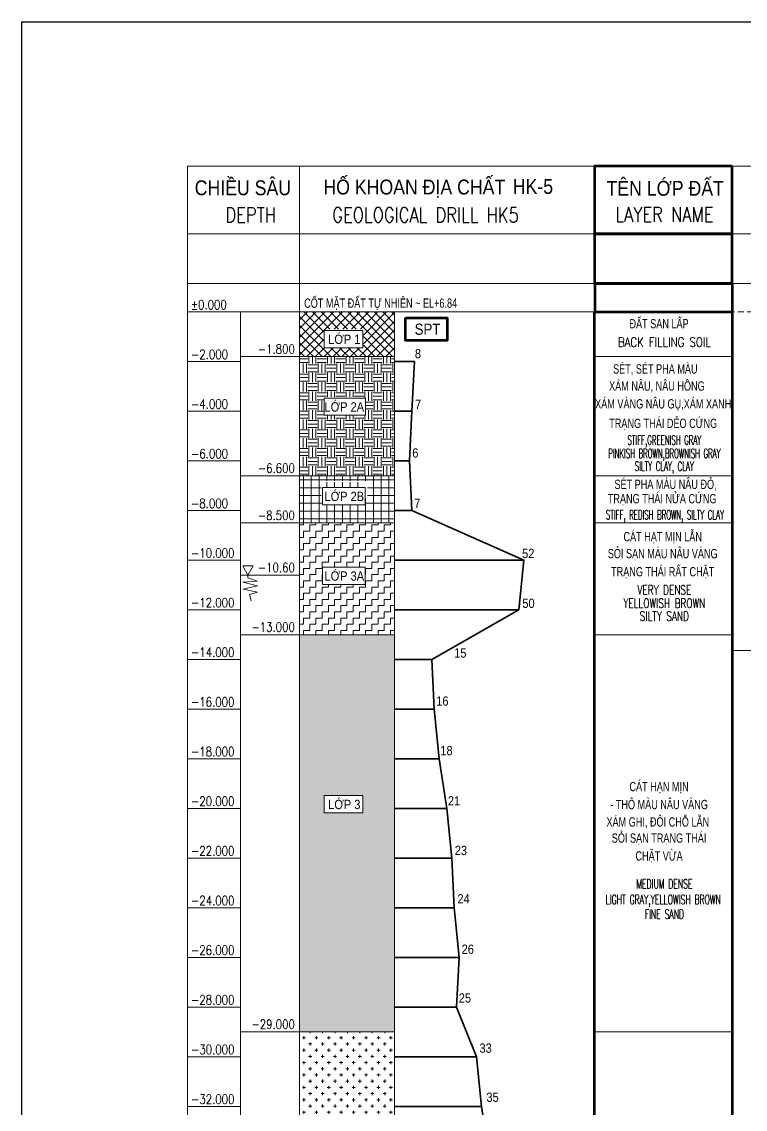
# Model space of a CAD drawing. Header units: millimetres. Extents: x -2123450 to -961021, y -260876 to 649159.
# Drawn here: x -1528126 to -1498994, y 363203 to 407010 of the extents above; entities that cross this region are included whole.
import ezdxf
from ezdxf.enums import TextEntityAlignment as Align

# ---------------------------------------------------------------- set-up
doc = ezdxf.new("R2010")
doc.units = ezdxf.units.MM
doc.header["$LTSCALE"] = 1000
doc.header["$MEASUREMENT"] = 0
for name, pattern in [('CENTER2', [1.125, 0.75, -0.125, 0.125, -0.125]), ('DASHED', [19.05, 12.7, -6.35]), ('HIDDEN', [0.375, 0.25, -0.125])]:
    doc.linetypes.add(name, pattern=pattern)
doc.layers.get('0').update_dxf_attribs({"linetype": 'CONTINUOUS'})
doc.layers.get('DEFPOINTS').update_dxf_attribs({"linetype": 'CONTINUOUS'})
for name, color, linetype, lineweight in [('NDC_S_AXIS', 5, 'CENTER2', 15), ('NDC_S_CONTINUOUS', 3, 'CONTINUOUS', 20), ('NDC_S_DIM', 1, 'CONTINUOUS', 9), ('NDC_S_ENG TEXT', 2, 'CONTINUOUS', 9), ('NDC_S_FOUNDATION NAME', 7, 'CONTINUOUS', 20), ('NDC_S_HATCH MATERIAL', 8, 'CONTINUOUS', 13), ('NDC_S_LEVEL TEXT', 7, 'CONTINUOUS', 20), ('NDC_S_PILE ON FOUNDATION PLAN', 9, 'DASHED', 9), ('NDC_S_REBAR', 4, 'CONTINUOUS', 35), ('NDC_S_VN TITLE', 6, 'CONTINUOUS', 9)]:
    doc.layers.add(name, color=color, linetype=linetype, lineweight=lineweight)
doc.layers.add('TEXT', color=7, linetype='CONTINUOUS')
doc.styles.add('NDC_ARIAL', font='arial.ttf', dxfattribs={"width": 0.8})
doc.styles.add('NDC_ROMANS', font='romans.shx', dxfattribs={"width": 0.8, "bigfont": 'vns.shx'})
doc.styles.get("Standard").update_dxf_attribs({"font": 'romans.shx', "bigfont": 'vns.shx'})

# ---------------------------------------------------------------- blocks, each defined once
blk = doc.blocks.new('HK5-B3')
at = {"layer": 'NDC_S_HATCH MATERIAL'}
h = blk.add_hatch(dxfattribs=at)
h.set_pattern_fill('ANSI37', color=256, scale=2000)
h.set_pattern_definition([(45, (599674.7, -615917.2), (-176.776695, 176.776695), []), (135, (599674.7, -615917.2), (-176.776695, -176.776695), [])])
h.paths.add_polyline_path([(7052, -746), (7052, -1412), (7077, -1412), (7077, -697), (5542, -697), (5542, -746)])
h.paths.add_polyline_path([(5495, -1439), (5495, -746), (7052, -746), (7052, -1439)])
h.paths.add_polyline_path([(8333, 0), (4509, 0), (4509, -1800), (8333, -1800)])
h = blk.add_hatch(dxfattribs=at)
h.set_pattern_fill('EARTH', color=256, scale=1500, angle=90, pattern_type=2)
h.set_pattern_definition([(90, (573220.13, -518011.1), (-375, 375), [375, -375]), (90, (573079.5, -518011.1), (-375, 375), [375, -375]), (90, (572938.9, -518011.1), (-375, 375), [375, -375]), (180, (572892, -517964.23), (-375, -375), [375, -375]), (180, (572892, -517823.6), (-375, -375), [375, -375]), (180, (572892, -517682.98), (-375, -375), [375, -375])])
h.paths.add_polyline_path([(5495, -3470), (7169, -3470), (7169, -4163), (5495, -4163)])
h.paths.add_polyline_path([(8333, -1800), (4509, -1800), (4509, -6600), (8333, -6600)])
h.paths.add_polyline_path([(5542, -3470), (7077, -3470), (7077, -3421), (5542, -3421)])
h = blk.add_hatch(dxfattribs=at)
h.set_pattern_fill('NET', color=256, scale=2500, pattern_type=2)
h.set_pattern_definition([(0, (573220.13, -518011.1), (0, 312.5), []), (90, (573220.13, -518011.1), (-312.5, 2e-14), [])])
h.paths.add_polyline_path([(7149, -7076), (7149, -7521), (7238, -7521), (7238, -6807), (5381, -6807), (5381, -7521), (5429, -7521), (5429, -7076)])
h.paths.add_polyline_path([(5429, -7076), (7149, -7076), (7149, -6856), (5429, -6856)])
h.paths.add_polyline_path([(5429, -7768), (5429, -7076), (7149, -7076), (7149, -7768)])
h.paths.add_polyline_path([(8333, -6600), (4509, -6600), (4509, -8500), (8333, -8500)])
h = blk.add_hatch(dxfattribs=at)
h.set_pattern_fill('ZIGZAG', color=256, scale=2000, pattern_type=2)
h.set_pattern_definition([(0, (573220.13, -518011.1), (250, 250), [250, -250]), (90, (573470.13, -518011.1), (-250, 250), [250, -250])])
h.paths.add_polyline_path([(8333, -8500), (4509, -8500), (4509, -13000), (8333, -13000)])
h.paths.add_polyline_path([(7149, -10282), (7149, -10975), (5429, -10975), (5429, -10282)], flags=16)
h.paths.add_polyline_path([(5393, -10947), (7226, -10947), (7226, -10233), (5393, -10233)], flags=24)
h = blk.add_hatch(dxfattribs=at)
h.set_pattern_fill('AR-SAND', color=256, scale=100)
h.set_pattern_definition([(37.5, (599674.71, -615917.2), (-6.299336, 192.682377), [0, -152, 0, -170, 0, -162.5]), (7.5, (599674.7, -615917.2), (176.97767, 282.21461), [0, -82, 0, -137, 0, -52.5]), (327.5, (599551.7, -615917.2), (311.414186, 0.565905), [0, -50, 0, -180, 0, -235]), (317.5, (599551.7, -615917.2), (300.61266, 87.76756), [0, -25, 0, -118, 0, -135])])
h.paths.add_polyline_path([(8333, -13000), (4509, -13000), (4509, -29000), (8333, -29000)])
h.paths.add_polyline_path([(7052, -19485), (7052, -20177), (5495, -20177), (5495, -19485)], flags=16)
h = blk.add_hatch(dxfattribs=at)
h.set_pattern_fill('CROSS', color=256, scale=1000)
h.set_pattern_definition([(0, (599674.7, -615917.2), (250, 250), [125, -375]), (90, (599737.2, -615979.7), (-250, 250), [125, -375])])
h.paths.add_polyline_path([(7052, -37893), (7052, -38586), (5495, -38586), (5495, -37893)], flags=16)
h.paths.add_polyline_path([(5542, -38558), (7077, -38558), (7077, -37844), (5542, -37844)], flags=16)
h.paths.add_polyline_path([(5495, -35262), (5495, -34569), (7052, -34569), (7052, -35262)])
h.paths.add_polyline_path([(8333, -29000), (4509, -29000), (4509, -42800), (8333, -42800)])
at = {"layer": 'NDC_S_CONTINUOUS'}
for p, q in [((4509, -67200), (4509, 5871)), ((16380, 1149), (16380, 5871)), ((0, -67200), (0, 0)), ((0, -67200), (0, 0)), ((2130, 0), (0, 0)), ((2130, -67200), (2130, 0)), ((8333, -67200), (8333, 0)), ((16381, -67199), (16380, 0)), ((2130, -2000), (0, -2000)), ((4509, -1800), (2130, -1800)), ((8333, -1800), (4509, -1800)), ((2130, -4000), (0, -4000)), ((2130, -6000), (0, -6000)), ((4509, -6600), (2130, -6600)), ((8333, -6600), (4509, -6600)), ((8333, -6600), (4509, -6600)), ((2130, -8000), (0, -8000)), ((4509, -8500), (2130, -8500)), ((8333, -8500), (4509, -8500)), ((8333, -8500), (4509, -8500)), ((2130, -10000), (0, -10000)), ((2130, -12000), (0, -12000)), ((4509, -13000), (2130, -13000)), ((8333, -13000), (4509, -13000)), ((8333, -13000), (4509, -13000)), ((2130, -14000), (0, -14000)), ((2130, -16000), (0, -16000)), ((2130, -18000), (0, -18000)), ((2130, -20000), (0, -20000)), ((2130, -22000), (0, -22000)), ((2130, -24000), (0, -24000)), ((2130, -26000), (0, -26000)), ((2130, -28000), (0, -28000)), ((4509, -29000), (2130, -29000)), ((8333, -29000), (4509, -29000)), ((2130, -30000), (0, -30000)), ((2130, -32000), (0, -32000))]:
    blk.add_line(p, q, dxfattribs=at)
for points in [[(0, 5871), (16380, 5871), (16380, 3150), (0, 3150)], [(4509, 1149), (0, 1149), (0, 3150), (4509, 3150)], [(16380, 1149), (4509, 1149), (4509, 3150), (16380, 3150)], [(0, 1149), (16380, 1149), (16380, 0), (0, 0)]]:
    blk.add_lwpolyline(points, close=True, dxfattribs=at)
at = {"layer": 'NDC_S_CONTINUOUS', "lineweight": 100}
blk.add_lwpolyline([(8779, -233), (10450, -233), (10450, -1145), (8779, -1145)], close=True, dxfattribs=at)
at = {"layer": 'NDC_S_DIM'}
for points in [[(5495, -746), (7052, -746), (7052, -1439), (5495, -1439)], [(5495, -3470), (7169, -3470), (7169, -4163), (5495, -4163)], [(5429, -7076), (7149, -7076), (7149, -7768), (5429, -7768)], [(5429, -10282), (7149, -10282), (7149, -10975), (5429, -10975)], [(5495, -19485), (7052, -19485), (7052, -20177), (5495, -20177)]]:
    blk.add_lwpolyline(points, close=True, dxfattribs=at)
at = {"layer": 'NDC_S_PILE ON FOUNDATION PLAN', "linetype": 'Continuous'}
for points in [[(2224, -10228), (2633, -10228), (2429, -10600), (2224, -10228)], [(2130, -10600), (4509, -10600)], [(2429, -10600), (2429, -10706), (2806, -10850), (2217, -10884), (2809, -11033), (2234, -11164), (2819, -11293), (2494, -11376), (2559, -11633)]]:
    blk.add_lwpolyline(points, dxfattribs=at)
at = {"layer": 'NDC_S_REBAR', "color": 3}
for p, q in [((8333, -2000), (8933, -2000)), ((8333, -2000), (9133, -2000)), ((9133, -2000), (9033, -4000)), ((8333, -4000), (9033, -4000)), ((9033, -4000), (8933, -6000)), ((8333, -6000), (8933, -6000)), ((8933, -6000), (9033, -8000)), ((8333, -8000), (9033, -8000)), ((9033, -8000), (13533, -10000)), ((8333, -10000), (13533, -10000)), ((13533, -10000), (13333, -12000)), ((8333, -12000), (13333, -12000)), ((13333, -12000), (9833, -14000)), ((8333, -14000), (9833, -14000)), ((9833, -14000), (9933, -16000)), ((8333, -16000), (9933, -16000)), ((9933, -16000), (10133, -18000)), ((8333, -18000), (10133, -18000)), ((10133, -18000), (10433, -20000)), ((8333, -20000), (10433, -20000)), ((10433, -20000), (10633, -22000)), ((8333, -22000), (10633, -22000)), ((10633, -22000), (10733, -24000)), ((8333, -24000), (10733, -24000)), ((10733, -24000), (10933, -26000)), ((8333, -26000), (10933, -26000)), ((10933, -26000), (10833, -28000)), ((8333, -28000), (10833, -28000)), ((10833, -28000), (11633, -30000)), ((8333, -30000), (11633, -30000)), ((11633, -30000), (11833, -32000)), ((8333, -32000), (11833, -32000)), ((11833, -32000), (12133, -34000))]:
    blk.add_line(p, q, dxfattribs=at)
at = {"layer": 'NDC_S_ENG TEXT', "style": 'NDC_ROMANS', "width": 0.8}
for s, p in [('%%P0.000', (137, 102)), ('-2.000', (137, -1898)), ('-4.000', (137, -3898)), ('-6.000', (137, -5898)), ('-8.000', (137, -7898)), ('-10.000', (137, -9898)), ('-12.000', (137, -11898)), ('-14.000', (137, -13898)), ('-16.000', (137, -15898)), ('-18.000', (137, -17898)), ('-20.000', (137, -19898)), ('-22.000', (137, -21898)), ('-24.000', (137, -23898)), ('-26.000', (137, -25898)), ('-28.000', (137, -27898)), ('-30.000', (137, -29898)), ('-32.000', (137, -31898))]:
    blk.add_text(s, height=375, dxfattribs=at).set_placement(p)
for s, p in [('-1.800', (4318, -1493)), ('-6.600', (4318, -6293)), ('-8.500', (4318, -8193)), ('-10.60', (4318, -10293)), ('-13.000', (4318, -12693)), ('-29.000', (4318, -28693))]:
    blk.add_text(s, height=375, dxfattribs=at).set_placement(p, align=Align.MIDDLE_RIGHT)
at = {"layer": 'NDC_S_FOUNDATION NAME', "style": 'NDC_ARIAL', "width": 0.7}
blk.add_text('CỐT MẶT ĐẤT TỰ NHIÊN ~ EL+6.84', height=375, dxfattribs=at).set_placement((4692, 167))
at = {"layer": 'NDC_S_FOUNDATION NAME', "style": 'NDC_ARIAL', "width": 0.85}
blk.add_text('SPT', height=450, dxfattribs=at).set_placement((9661, -695), align=Align.MIDDLE)
at = {"layer": 'NDC_S_LEVEL TEXT', "style": 'NDC_ARIAL', "width": 0.85}
for s, p in [('8', (9275, -1678)), ('7', (9281, -3722)), ('6', (9169, -5679)), ('7', (9249, -7704)), ('52', (13715, -9729)), ('50', (13725, -11735)), ('15', (10979, -13741)), ('16', (10260, -15672)), ('18', (10424, -17668)), ('21', (10727, -19691)), ('23', (11004, -21692)), ('24', (11111, -23637)), ('26', (11282, -25671)), ('25', (11166, -27635)), ('33', (12000, -29653)), ('35', (12280, -31633))]:
    blk.add_text(s, height=375, dxfattribs=at).set_placement(p, align=Align.MIDDLE)
at = {"layer": 'NDC_S_VN TITLE', "style": 'NDC_ARIAL', "width": 0.85}
for s, height, p in [('CHIỀU SÂU', 600, (2225, 5087)), ('HỐ KHOAN ĐỊA CHẤT', 600, (9129, 5056)), ('HK-5', 600, (13905, 5051)), ('LỚP 1', 375, (6309, -1055)), ('LỚP 2A', 375, (6309, -3778)), ('LỚP 2B', 375, (6309, -7384)), ('LỚP 3A', 375, (6309, -10590)), ('LỚP 3', 375, (6309, -19793))]:
    blk.add_text(s, height=height, dxfattribs=at).set_placement(p, align=Align.MIDDLE)
at = {"layer": 'TEXT', "color": 3, "linetype": 'Continuous', "ltscale": 0.8, "width": 0.8}
for s, p in [('DEPTH', (2541, 3909)), ('GEOLOGICAL DRILL HK5', (9579, 3909))]:
    blk.add_text(s, height=600, dxfattribs=at).set_placement(p, align=Align.MIDDLE_CENTER)
blk = doc.blocks.new('TRỤ DC HK5-B3')
at = {"layer": 'NDC_S_CONTINUOUS'}
for p, q in [((16380, -4722), (16380, 0)), ((16380, -4722), (16380, 0)), ((16381, -73070), (16380, -5871)), ((16381, -73071), (16380, -5871)), ((21923, -7671), (16381, -7671)), ((21923, -12471), (16381, -12471)), ((21923, -12471), (16381, -12471)), ((21923, -14371), (16381, -14371)), ((21923, -14371), (16381, -14371)), ((21923, -18871), (16381, -18871)), ((21923, -18871), (16381, -18871)), ((21923, -34871), (16380, -34871))]:
    blk.add_line(p, q, dxfattribs=at)
at = {"layer": 'NDC_S_CONTINUOUS', "lineweight": 100}
for points in [[(21923, 0), (16380, 0), (16380, -2721), (21923, -2721)], [(21923, -2721), (16380, -2721), (16380, -4721), (21923, -4721)], [(21936, -4721), (16392, -4721), (16392, -5871), (21936, -5871)], [(16380, -5871), (21923, -5871), (21923, -73071), (16380, -73071)]]:
    blk.add_lwpolyline(points, close=True, dxfattribs=at)
at = {"color": 3}
blk.add_blockref('HK5-B3', (0, -5871), dxfattribs=at)
at = {"layer": 'NDC_S_FOUNDATION NAME', "color": 2, "style": 'NDC_ARIAL', "width": 0.7}
for s, p in [('ĐẤT SAN LẤP', (18984, -6291)), ('SÉT, SÉT PHA MÀU', (18833, -8152)), ('XÁM NÂU, NÂU HỒNG', (18896, -8834)), ('XÁM VÀNG NÂU GỤ,XÁM XANH', (19150, -9563)), ('TRẠNG THÁI DẺO CỨNG', (19150, -10343)), ('SÉT PHA MÀU NÂU ĐỎ,', (19244, -12792)), ('TRẠNG THÁI NỬA CỨNG', (19108, -13377)), ('CÁT HẠT MỊN LẪN', (19130, -14908)), ('SỎI SẠN MÀU NÂU VÀNG', (19130, -15590)), ('TRẠNG THÁI RẤT CHẶT', (19130, -16319)), ('CÁT HẠN MỊN', (18984, -24982)), ('- THÔ MÀU NÂU VÀNG', (18984, -25664)), ('XÁM GHI, ĐÔI CHỖ LẪN ', (18984, -26393)), ('SỎI SẠN TRẠNG THÁI', (18984, -27049)), ('CHẶT VỪA', (18984, -27775))]:
    blk.add_text(s, height=375, dxfattribs=at).set_placement(p, align=Align.MIDDLE)
at = {"layer": 'NDC_S_VN TITLE', "style": 'NDC_ARIAL', "width": 0.85}
blk.add_text('TÊN LỚP ĐẤT', height=600, dxfattribs=at).set_placement((19230, -804), align=Align.MIDDLE)
at = {"layer": 'TEXT', "color": 3, "linetype": 'Continuous', "ltscale": 0.8}
for s, height, width, p in [('LAYER NAME', 600, 0.8, (19198, -1946)), ('BACK FILLING SOIL', 375, 0.8, (19198, -7089)), ('STIFF,GREENISH GRAY', 375, 0.55, (19198, -11033)), ('PINKISH BROWN,BROWNISH GRAY', 375, 0.55, (19198, -11568)), ('SILTY CLAY, CLAY', 375, 0.55, (19198, -12087)), (' STIFF, REDISH BROWN, SILTY CLAY', 375, 0.55, (19150, -14040)), ('VERY DENSE', 375, 0.7, (19198, -17071)), ('YELLOWISH BROWN', 375, 0.7, (19198, -17606)), ('SILTY SAND', 375, 0.7, (19198, -18125)), ('MEDIUM DENSE', 375, 0.6, (19198, -28910)), ('LIGHT GRAY,YELLOWISH BROWN', 375, 0.6, (19153, -29540)), ('FINE SAND', 375, 0.6, (19198, -30128))]:
    blk.add_text(s, height=height, dxfattribs=dict(at, width=width)).set_placement(p, align=Align.MIDDLE_CENTER)
blk = doc.blocks.new('COC DAI TRA -  D2000 - TYPE 1')
at = {"layer": 'NDC_S_AXIS', "color": 1}
blk.add_line((0, -19510.8), (24757.8, -19510.8), dxfattribs=at)
at = {"layer": 'NDC_S_CONTINUOUS'}
for p, q in [((0, 0), (0, -59594)), ((0, 0), (47726.9, 0)), ((0, -2720.8), (47726.9, -2720.8)), ((0, -4720.8), (33126.6, -4720.8))]:
    blk.add_line(p, q, dxfattribs=at)
at = {"layer": 'NDC_S_HATCH MATERIAL', "linetype": 'HIDDEN'}
blk.add_line((47726.9, -5870.8), (0, -5870.8), dxfattribs=at)

msp = doc.modelspace()

# ---------------------------------------------------------------- linework, layer by layer
at = {"layer": 'DEFPOINTS'}
msp.add_lwpolyline([(-1528126.18, 407010.05), (-1401976.18, 407010.05), (-1401976.18, 317910.05), (-1528126.18, 317910.05)], close=True, dxfattribs=at)

# ---------------------------------------------------------------- block references
at = {"color": 1}
msp.add_blockref('COC DAI TRA -  D2000 - TYPE 1', (-1499524.06, 401191.34), dxfattribs=at)
at = {"layer": 'NDC_S_FOUNDATION NAME', "color": 3}
msp.add_blockref('TRỤ DC HK5-B3', (-1521447.25, 401191.34), dxfattribs=at)

doc.saveas('drawing.dxf')
